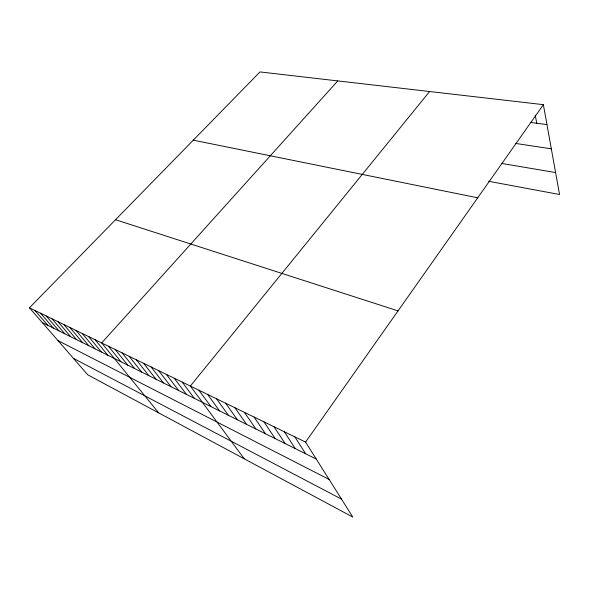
<?xml version="1.0" encoding="UTF-8"?>
<svg xmlns="http://www.w3.org/2000/svg" width="589" height="589" viewBox="0 0 589 589"><rect width="100%" height="100%" fill="white"/><g stroke="black" fill="none" stroke-linecap="round" stroke-linejoin="round"><path stroke-width="0.88" d="M305.573 442.089L543.367 104.658L259.985 71.924L29.45 307.804L87.709 374.788L352.804 517.076L305.573 442.089L29.45 307.804M429.602 91.516L190.35 386.06L244.258 458.809M337.769 80.907L101.691 342.938L158.728 412.904M530.387 122.416L546.96 124.596M515.824 143.473L551.319 148.826M501.953 163.477L555.596 172.57M488.664 181.287L559.55 194.51L543.367 104.658M193.288 140.167L477.723 197.808M115.532 219.726L398.031 310.889M42.312 322.595L316.264 459.067M57.994 340.619L329.089 479.431M73.419 358.348L341.495 499.119M34.957 310.484L47.812 325.334M40.545 313.201L53.4 328.117M46.229 315.962L59.069 330.944M51.994 318.774L64.834 333.808M57.862 321.623L70.68 336.724M63.818 324.517L76.629 339.684M69.87 327.462L82.666 342.695M76.025 330.458L88.799 345.75M82.283 333.499L95.035 348.857M88.644 336.591L101.374 352.016M95.116 339.743L107.816 355.226M108.383 346.192L121.032 361.808M115.194 349.505L127.806 365.18M122.114 352.87L134.69 368.611M129.168 356.301L141.699 372.101M136.339 359.791L148.826 375.657M143.642 363.339L156.085 379.272M151.071 366.954L163.47 382.946M158.64 370.636L170.979 386.693M166.348 374.383L178.629 390.5M174.204 378.204L186.418 394.38M182.2 382.092L194.355 398.333M198.913 390.22L210.914 406.587M207.645 394.468L219.557 410.894M216.553 398.797L228.377 415.282M225.639 403.215L237.367 419.758M234.915 407.728L246.533 424.33M244.383 412.329L255.891 428.991M254.043 417.034L265.44 433.747M263.916 421.834L275.188 438.599M273.995 426.731L285.135 443.561M284.296 431.744L295.295 448.619M294.817 436.861L305.669 453.788M535.224 115.157L536.77 123.256"/></g></svg>
